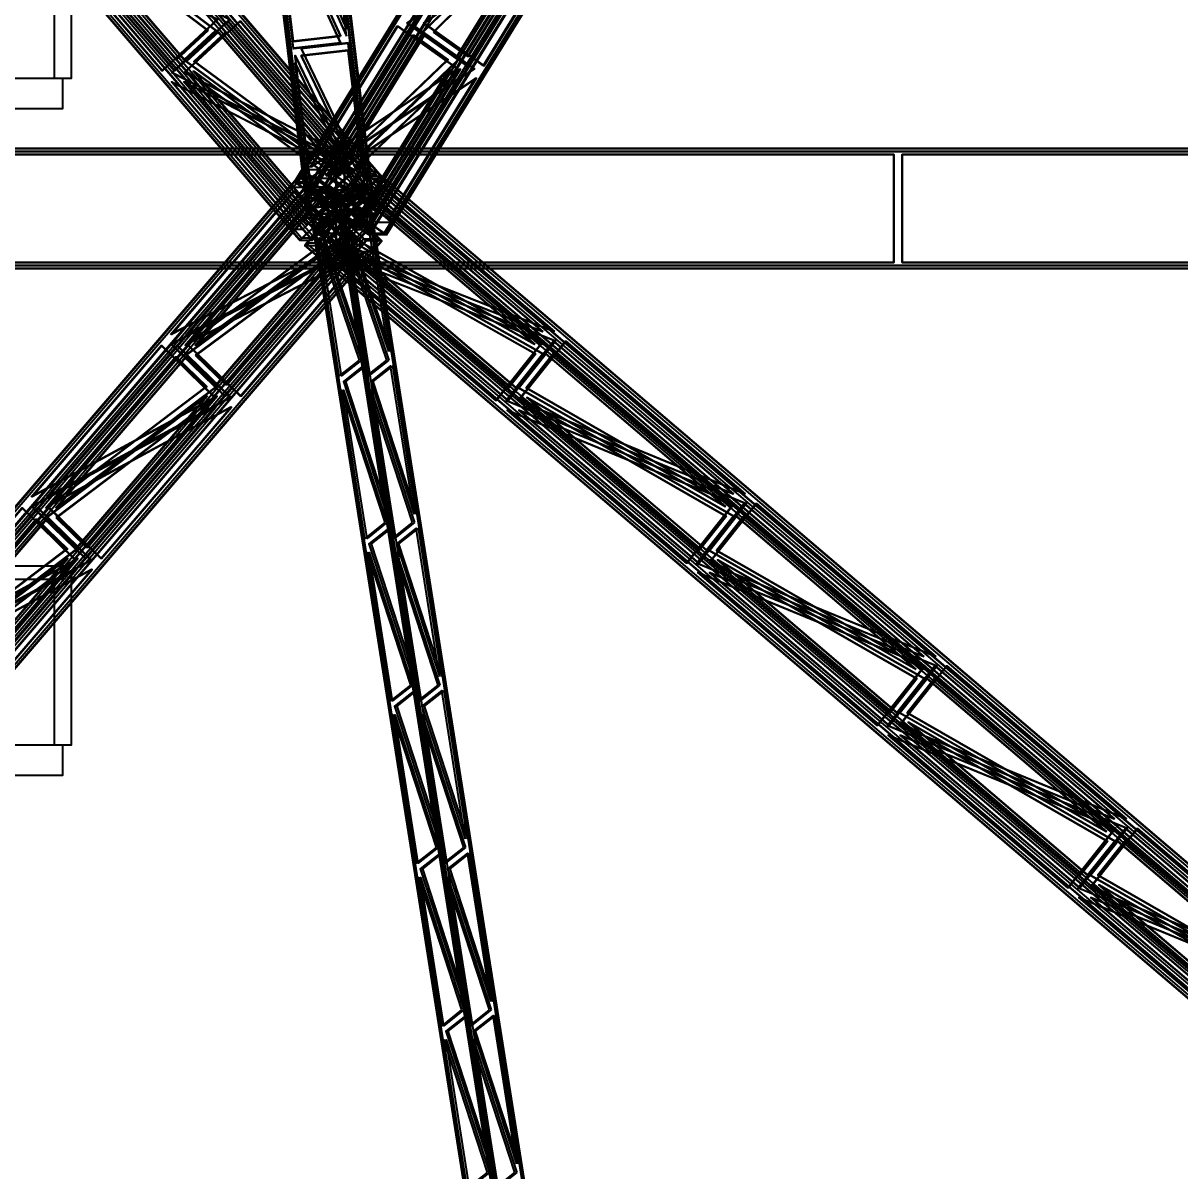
# Model space of a CAD drawing. Header units: millimetres. Extents: x -84906 to 117550, y -3000 to 338000.
# Drawn here: x 9036 to 16748, y 46581 to 54235 of the extents above; entities that cross this region are included whole.
import ezdxf

# ---------------------------------------------------------------- set-up
doc = ezdxf.new("R2010")
doc.units = ezdxf.units.MM
for name, color, linetype, lineweight in [('D-STR-CORE', 7, 'Continuous', 25), ('D-STR-DIM', 7, 'Continuous', 13), ('D-STR-STRC', 7, 'Continuous', 25)]:
    doc.layers.add(name, color=color, linetype=linetype, lineweight=lineweight)
doc.styles.add('OpenSansCondensed-Light', font='OpenSansCondensed-Light.ttf')
doc.styles.add('TOWER_UNICODE', font='Arial Unicode.ttf')
doc.dimstyles.new('EZDXF', dxfattribs={"dimtxt": 0.25, "dimasz": 0.175, "dimexe": 0.375, "dimexo": 0.125, "dimgap": 0.1, "dimtad": 1, "dimlfac": 100, "dimzin": 12, "dimdsep": 46, "dimtxsty": 'OpenSansCondensed-Light', "dimblk": 'ARCHTICK', "dimcen": 2.5, "dimazin": 3, "dimtfac": 0.5, "dimtmove": 2, "dimatfit": 3})

# ---------------------------------------------------------------- blocks, each defined once
blk = doc.blocks.new('_ARCHTICK')
at = {"color": 0, "linetype": 'BYBLOCK', "const_width": 0.15}
blk.add_lwpolyline([(-0.5, -0.5), (0.5, 0.5)], dxfattribs=at)

msp = doc.modelspace()

# ---------------------------------------------------------------- linework, layer by layer
at = {"layer": 'D-STR-CORE'}
for points in [[(9245, 53866.7), (9245, 55016.7), (9355, 55016.7), (9355, 53866.7)], [(4700, 53666.7), (9300, 53666.7), (9300, 53866.7), (4700, 53866.7)], [(4700, 50615.8), (9300, 50615.8), (9300, 50525.8), (4700, 50525.8)], [(9245, 49420.8), (9245, 50570.8), (9355, 50570.8), (9355, 49420.8)], [(4700, 49220.8), (9300, 49220.8), (9300, 49420.8), (4700, 49420.8)]]:
    msp.add_lwpolyline(points, close=True, dxfattribs=at)
at = {"layer": 'D-STR-STRC'}
for points in [[(11337.9, 53212.9), (10878, 52787.1), (-273.3, 65787.1), (186.6, 66212.9)], [(11342.2, 53212.9), (10882.3, 52787.1), (-269, 65787.1), (190.9, 66212.9)], [(11420.3, 53212.9), (10960.3, 52787.1), (-190.9, 65787.1), (269, 66212.9)], [(11424.6, 53212.9), (10964.7, 52787.1), (-186.6, 65787.1), (273.3, 66212.9)], [(10844.5, 53176.6), (11341.4, 52823.4), (19353.2, 65823.4), (18856.3, 66176.6)], [(10850.3, 53176.6), (11347.2, 52823.4), (19359, 65823.4), (18862.1, 66176.6)], [(10955.4, 53176.6), (11452.3, 52823.4), (19464.1, 65823.4), (18967.2, 66176.6)], [(10961.2, 53176.6), (11458.1, 52823.4), (19470, 65823.4), (18973.1, 66176.6)], [(11273.7, 53139.7), (10971.9, 52860.3), (-179.4, 65860.3), (122.5, 66139.7)], [(11278.1, 53139.7), (10976.2, 52860.3), (-175, 65860.3), (126.8, 66139.7)], [(11326.3, 53139.7), (11024.5, 52860.3), (-126.8, 65860.3), (175, 66139.7)], [(11330.6, 53139.7), (11028.8, 52860.3), (-122.5, 65860.3), (179.4, 66139.7)], [(10949.9, 53115.9), (11276, 52884.1), (19287.9, 65884.1), (18961.8, 66115.9)], [(10955.8, 53115.9), (11281.9, 52884.1), (19293.7, 65884.1), (18967.6, 66115.9)], [(11020.7, 53115.9), (11346.8, 52884.1), (19358.6, 65884.1), (19032.6, 66115.9)], [(11026.5, 53115.9), (11352.6, 52884.1), (19364.5, 65884.1), (19038.4, 66115.9)], [(11369.8, 53050.8), (10932.8, 53000.9), (9363.1, 66000.9), (9800.1, 66050.8)], [(11369.8, 53050.8), (10932.8, 53000.9), (9363.1, 66000.9), (9800.1, 66050.8)], [(11369.8, 53047), (10932.8, 52997.1), (9363.1, 65997.1), (9800.1, 66047)], [(11369.8, 53047), (10932.8, 52997.1), (9363.1, 65997.1), (9800.1, 66047)], [(11369.8, 53002.9), (10932.8, 52953), (9363.1, 65953), (9800.1, 66002.9)], [(11369.8, 53002.9), (10932.8, 52953), (9363.1, 65953), (9800.1, 66002.9)], [(11369.8, 52999.1), (10932.8, 52949.2), (9363.1, 65949.2), (9800.1, 65999.1)], [(11369.8, 52999.1), (10932.8, 52949.2), (9363.1, 65949.2), (9800.1, 65999.1)], [(11190.8, 54199.5), (11071.6, 55186.3), (10758.8, 55150.6)], [(11190.8, 54199.5), (11071.6, 55186.3), (10758.8, 55150.6)], [(11190.8, 54195.8), (11071.6, 55182.6), (10758.8, 55146.9)], [(11190.8, 54195.8), (11071.6, 55182.6), (10758.8, 55146.9)], [(11151.3, 54151), (10838.5, 54115.3), (10719.3, 55102.1)], [(11151.3, 54151), (10838.5, 54115.3), (10719.3, 55102.1)], [(11151.3, 54147.2), (10838.5, 54111.6), (10719.3, 55098.3)], [(11151.3, 54147.2), (10838.5, 54111.6), (10719.3, 55098.3)], [(11190.8, 54151.7), (11071.6, 55138.4), (10758.8, 55102.8)], [(11190.8, 54151.7), (11071.6, 55138.4), (10758.8, 55102.8)], [(11190.8, 54147.9), (11071.6, 55134.7), (10758.8, 55099)], [(11190.8, 54147.9), (11071.6, 55134.7), (10758.8, 55099)], [(10265.8, 54187), (10053.8, 53990.8), (9188.5, 54999.4)], [(10270.1, 54187), (10058.1, 53990.8), (9192.9, 54999.4)], [(10318.3, 54187), (10106.3, 53990.8), (9241.1, 54999.4)], [(10322.7, 54187), (10110.7, 53990.8), (9245.4, 54999.4)], [(11151.3, 54103.1), (10838.5, 54067.4), (10719.3, 55054.2)], [(11151.3, 54103.1), (10838.5, 54067.4), (10719.3, 55054.2)], [(11151.3, 54099.4), (10838.5, 54063.7), (10719.3, 55050.5)], [(11151.3, 54099.4), (10838.5, 54063.7), (10719.3, 55050.5)], [(11697.7, 54175.3), (11926.7, 54012.4), (12543, 55012.4)], [(11703.5, 54175.3), (11932.6, 54012.4), (12548.8, 55012.4)], [(11768.5, 54175.3), (11997.5, 54012.4), (12613.8, 55012.4)], [(11774.3, 54175.3), (12003.4, 54012.4), (12619.6, 55012.4)], [(10329.9, 54260.2), (9959.8, 53917.6), (9094.6, 54926.3)], [(10334.3, 54260.2), (9964.2, 53917.6), (9098.9, 54926.3)], [(10412.3, 54260.2), (10042.2, 53917.6), (9177, 54926.3)], [(10416.6, 54260.2), (10046.5, 53917.6), (9181.3, 54926.3)], [(11592.2, 54236), (11992.1, 53951.7), (12608.3, 54951.7)], [(11598.1, 54236), (11997.9, 53951.7), (12614.2, 54951.7)], [(11703.2, 54236), (12103, 53951.7), (12719.3, 54951.7)], [(11709, 54236), (12108.8, 53951.7), (12725.1, 54951.7)], [(11216.3, 53294.5), (10397.5, 54249.1), (10027.4, 53906.5)], [(11220.6, 53294.5), (10401.8, 54249.1), (10031.7, 53906.5)], [(11298.7, 53294.5), (10479.9, 54249.1), (10109.8, 53906.5)], [(11303, 53294.5), (10484.2, 54249.1), (10114.1, 53906.5)], [(11152.1, 53221.4), (10333.3, 54175.9), (10121.3, 53979.6)], [(11156.5, 53221.4), (10337.7, 54175.9), (10125.7, 53979.6)], [(11204.7, 53221.4), (10385.9, 54175.9), (10173.9, 53979.6)], [(11209, 53221.4), (10390.2, 54175.9), (10178.2, 53979.6)], [(10950, 53275.5), (11529, 54215), (11928.9, 53930.7)], [(10955.9, 53275.5), (11534.9, 54215), (11934.7, 53930.7)], [(11055.5, 53214.7), (11634.5, 54154.2), (11863.5, 53991.4)], [(11060.9, 53275.5), (11639.9, 54215), (12039.8, 53930.7)], [(11061.3, 53214.7), (11640.3, 54154.2), (11869.4, 53991.4)], [(11066.8, 53275.5), (11645.8, 54215), (12045.6, 53930.7)], [(11126.3, 53214.7), (11705.3, 54154.2), (11934.3, 53991.4)], [(11132.1, 53214.7), (11711.1, 54154.2), (11940.2, 53991.4)], [(11313.2, 53186.2), (11202.4, 54103), (10889.6, 54067.3)], [(11313.2, 53186.2), (11202.4, 54103), (10889.6, 54067.3)], [(11313.2, 53182.5), (11202.4, 54099.2), (10889.6, 54063.6)], [(11313.2, 53182.5), (11202.4, 54099.2), (10889.6, 54063.6)], [(11273.7, 53137.7), (10960.9, 53102), (10850.1, 54018.8)], [(11273.7, 53137.7), (10960.9, 53102), (10850.1, 54018.8)], [(11273.7, 53133.9), (10960.9, 53098.2), (10850.1, 54015)], [(11273.7, 53133.9), (10960.9, 53098.2), (10850.1, 54015)], [(11313.2, 53138.3), (11202.4, 54055.1), (10889.6, 54019.4)], [(11313.2, 53138.3), (11202.4, 54055.1), (10889.6, 54019.4)], [(11313.2, 53134.6), (11202.4, 54051.4), (10889.6, 54015.7)], [(11313.2, 53134.6), (11202.4, 54051.4), (10889.6, 54015.7)], [(11148.6, 53157.8), (10936.6, 52961.6), (10117.8, 53916.1)], [(11153, 53157.8), (10941, 52961.6), (10122.1, 53916.1)], [(11201.2, 53157.8), (10989.2, 52961.6), (10170.4, 53916.1)], [(11205.5, 53157.8), (10993.5, 52961.6), (10174.7, 53916.1)], [(11273.7, 53089.8), (10960.9, 53054.1), (10850.1, 53970.9)], [(11273.7, 53089.8), (10960.9, 53054.1), (10850.1, 53970.9)], [(11273.7, 53086), (10960.9, 53050.3), (10850.1, 53967.1)], [(11273.7, 53086), (10960.9, 53050.3), (10850.1, 53967.1)], [(11067.3, 53152.4), (11296.4, 52989.6), (11875.4, 53929)], [(11073.2, 53152.4), (11302.2, 52989.6), (11881.2, 53929)], [(11138.1, 53152.4), (11367.1, 52989.6), (11946.1, 53929)], [(11143.9, 53152.4), (11373, 52989.6), (11952, 53929)], [(11212.8, 53231), (10842.7, 52888.4), (10023.9, 53842.9)], [(11217.1, 53231), (10847, 52888.4), (10028.2, 53842.9)], [(11295.1, 53231), (10925, 52888.4), (10106.2, 53842.9)], [(11299.5, 53231), (10929.4, 52888.4), (10110.6, 53842.9)], [(10961.8, 53213.1), (11361.7, 52928.8), (11940.7, 53868.3)], [(10967.7, 53213.1), (11367.5, 52928.8), (11946.5, 53868.3)], [(11072.8, 53213.1), (11472.6, 52928.8), (12051.6, 53868.3)], [(11078.6, 53213.1), (11478.4, 52928.8), (12057.4, 53868.3)], [(-22302.6, 53400), (-22302.6, 52600), (22302.6, 52600), (22302.6, 53400)], [(22302.6, 53400), (22302.6, 52600), (-22302.6, 52600), (-22302.6, 53400)], [(7461.7, 53360), (7461.7, 52640), (11123.8, 52640), (11123.8, 53360)], [(11123.8, 53360), (11123.8, 52640), (7461.7, 52640), (7461.7, 53360)], [(11178.8, 53360), (11178.8, 52640), (14840.9, 52640), (14840.9, 53360)], [(14840.9, 53360), (14840.9, 52640), (11178.8, 52640), (11178.8, 53360)], [(14895.9, 53360), (14895.9, 52640), (18558, 52640), (18558, 53360)], [(18558, 53360), (18558, 52640), (14895.9, 52640), (14895.9, 53360)], [(-276.9, 40215.9), (166.5, 39784.1), (11317.8, 52784.1), (10874.4, 53215.9)], [(-271.4, 40215.9), (172.1, 39784.1), (11323.3, 52784.1), (10879.9, 53215.9)], [(-172.1, 40215.9), (271.4, 39784.1), (11422.7, 52784.1), (10979.2, 53215.9)], [(-166.5, 40215.9), (276.9, 39784.1), (11428.2, 52784.1), (10984.7, 53215.9)], [(11360.6, 53287.6), (11273.8, 53287.6), (10813.9, 52861.8), (10900.6, 52861.8)], [(10874.4, 53215.9), (10984.7, 53215.9), (10998.6, 53202.4), (10888.2, 53202.4)], [(10874.4, 53215.9), (10984.7, 53215.9), (11428.2, 52784.1), (11317.8, 52784.1)], [(10895.9, 53260), (11012.6, 53260), (11509.5, 52906.8), (11392.7, 52906.8)], [(11209.7, 53214.4), (11266.6, 53214.4), (10964.8, 52934.9), (10907.9, 52934.9)], [(26554.9, 40247), (26162.1, 39753), (10913.3, 52753), (11306.2, 53247)], [(11389.2, 53247), (11306.2, 53247), (10913.3, 52753), (10996.4, 52753)], [(26559.1, 40247), (26166.2, 39753), (10917.5, 52753), (11310.3, 53247)], [(26633.8, 40247), (26240.9, 39753), (10992.2, 52753), (11385.1, 53247)], [(26637.9, 40247), (26245.1, 39753), (10996.4, 52753), (11389.2, 53247)], [(11389.2, 53247), (11306.2, 53247), (11293.9, 53231.6), (11377, 53231.6)], [(-181.7, 40141.7), (109.3, 39858.3), (11260.6, 52858.3), (10969.6, 53141.7)], [(-176.2, 40141.7), (114.8, 39858.3), (11266.1, 52858.3), (10975.1, 53141.7)], [(-114.8, 40141.7), (176.2, 39858.3), (11327.5, 52858.3), (11036.5, 53141.7)], [(-109.3, 40141.7), (181.7, 39858.3), (11333, 52858.3), (11042, 53141.7)], [(10811.1, 53142.1), (10921.4, 53142.1), (11364.9, 52710.3), (11254.5, 52710.3)], [(10844.5, 53176.6), (10961.2, 53176.6), (10976.7, 53165.6), (10860, 53165.6)], [(10844.5, 53176.6), (10961.2, 53176.6), (11458.1, 52823.4), (11341.4, 52823.4)], [(11424.6, 53212.9), (11337.9, 53212.9), (10878, 52787.1), (10964.7, 52787.1)], [(11358.1, 53147.3), (11358.1, 53095.7), (10921.1, 53045.8), (10921.1, 53097.4)], [(11358.1, 53095.7), (11358.1, 53147.3), (10921.1, 53097.4), (10921.1, 53045.8)], [(11042, 53141.7), (10969.6, 53141.7), (10983.4, 53128.2), (11055.8, 53128.2)], [(11042, 53141.7), (10969.6, 53141.7), (11260.6, 52858.3), (11333, 52858.3)], [(11273.7, 53139.7), (11330.6, 53139.7), (11028.8, 52860.3), (10971.9, 52860.3)], [(11463.8, 53183.5), (11380.7, 53183.5), (10987.9, 52689.4), (11070.9, 52689.4)], [(26501.7, 40162.1), (26243.8, 39837.9), (10995.1, 52837.9), (11252.9, 53162.1)], [(11252.9, 53162.1), (11307.4, 53162.1), (11049.6, 52837.9), (10995.1, 52837.9)], [(26505.8, 40162.1), (26248, 39837.9), (10999.3, 52837.9), (11257.1, 53162.1)], [(11077.9, 53199.3), (11001.3, 53199.3), (11327.4, 52967.5), (11404, 52967.5)], [(12498.3, 52178.9), (11356.2, 53152.6), (11040.1, 52755)], [(12502.5, 52178.9), (11360.3, 53152.6), (11044.2, 52755)], [(26552, 40162.1), (26294.2, 39837.9), (11045.5, 52837.9), (11303.3, 53162.1)], [(26556.2, 40162.1), (26298.3, 39837.9), (11049.6, 52837.9), (11307.4, 53162.1)], [(12577.2, 52178.9), (11435.1, 53152.6), (11119, 52755)], [(12581.3, 52178.9), (11439.2, 53152.6), (11123.1, 52755)], [(11252.9, 53162.1), (11307.4, 53162.1), (11295.2, 53146.7), (11240.7, 53146.7)], [(11273.7, 53139.7), (11330.6, 53139.7), (11316.3, 53126.4), (11259.4, 53126.4)], [(11424.6, 53212.9), (11337.9, 53212.9), (11323.5, 53199.6), (11410.2, 53199.6)], [(10018.7, 52159.1), (10838.8, 53115.1), (11195.6, 52767.7)], [(10024.2, 52159.1), (10844.3, 53115.1), (11201.1, 52767.7)], [(10123.6, 52159.1), (10943.6, 53115.1), (11300.5, 52767.7)], [(10129.1, 52159.1), (10949.1, 53115.1), (11306, 52767.7)], [(10978.7, 53067.8), (10906.2, 53067.8), (11197.3, 52784.5), (11269.7, 52784.5)], [(11026.5, 53115.9), (10949.9, 53115.9), (10965.5, 53104.9), (11042.1, 53104.9)], [(11026.5, 53115.9), (10949.9, 53115.9), (11276, 52884.1), (11352.6, 52884.1)], [(13194.4, 40073.1), (13008.8, 39926.9), (10960.1, 52926.9), (11145.7, 53073.1)], [(11145.7, 53073.1), (11342.5, 53073.1), (11156.9, 52926.9), (10960.1, 52926.9)], [(13194.4, 40073.1), (13008.8, 39926.9), (10960.1, 52926.9), (11145.7, 53073.1)], [(11342.5, 53073.1), (11145.7, 53073.1), (10960.1, 52926.9), (11156.9, 52926.9)], [(13208.7, 40073.1), (13023.1, 39926.9), (10974.4, 52926.9), (11160, 53073.1)], [(13208.7, 40073.1), (13023.1, 39926.9), (10974.4, 52926.9), (11160, 53073.1)], [(11327.5, 53098.6), (11382, 53098.6), (11124.2, 52774.3), (11069.7, 52774.3)], [(12445.1, 52094), (11302.9, 53067.7), (11121.9, 52839.9)], [(12449.2, 52094), (11307.1, 53067.7), (11126, 52839.9)], [(11145.7, 53073.1), (11342.5, 53073.1), (11334, 53066.5), (11137.3, 53066.5)], [(11342.5, 53073.1), (11145.7, 53073.1), (11137.3, 53066.5), (11334, 53066.5)], [(13376.9, 40073.1), (13191.3, 39926.9), (11142.6, 52926.9), (11328.2, 53073.1)], [(13376.9, 40073.1), (13191.3, 39926.9), (11142.6, 52926.9), (11328.2, 53073.1)], [(13391.2, 40073.1), (13205.6, 39926.9), (11156.9, 52926.9), (11342.5, 53073.1)], [(13391.2, 40073.1), (13205.6, 39926.9), (11156.9, 52926.9), (11342.5, 53073.1)], [(12495.4, 52094), (11353.3, 53067.7), (11172.2, 52839.9)], [(12499.6, 52094), (11357.4, 53067.7), (11176.4, 52839.9)], [(10113.9, 52084.9), (10934, 53040.9), (11138.4, 52841.9)], [(10119.4, 52084.9), (10939.5, 53040.9), (11143.9, 52841.9)], [(10180.8, 52084.9), (11000.9, 53040.9), (11205.3, 52841.9)], [(10186.3, 52084.9), (11006.4, 53040.9), (11210.8, 52841.9)], [(11369.8, 53050.8), (11369.8, 52999.1), (10932.8, 52949.2), (10932.8, 53000.9)], [(11369.8, 52999.1), (11369.8, 53050.8), (10932.8, 53000.9), (10932.8, 52949.2)], [(10952.6, 53003.2), (10952.6, 52951.5), (10932.8, 52949.2), (10932.8, 53000.9)], [(10952.6, 52951.5), (10952.6, 53003.2), (10932.8, 53000.9), (10932.8, 52949.2)], [(11369.8, 53050.8), (11369.8, 52999.1), (11349.9, 52996.8), (11349.9, 53048.5)], [(11369.8, 52999.1), (11369.8, 53050.8), (11349.9, 53048.5), (11349.9, 52996.8)], [(10968.5, 52933.5), (11165.3, 52933.5), (11156.9, 52926.9), (10960.1, 52926.9)], [(11165.3, 52933.5), (10968.5, 52933.5), (10960.1, 52926.9), (11156.9, 52926.9)], [(11160.6, 52978.8), (11357.3, 52978.8), (11171.7, 52832.6), (10975, 52832.6)], [(11357.3, 52978.8), (11160.6, 52978.8), (10975, 52832.6), (11171.7, 52832.6)], [(11288.8, 52044.9), (11143.7, 52965.5), (11010.8, 52860.8)], [(11288.8, 52044.9), (11143.7, 52965.5), (11010.8, 52860.8)], [(11303.1, 52044.9), (11158, 52965.5), (11025.1, 52860.8)], [(11303.1, 52044.9), (11158, 52965.5), (11025.1, 52860.8)], [(11471.2, 52044.9), (11326.1, 52965.5), (11193.3, 52860.8)], [(11471.2, 52044.9), (11326.1, 52965.5), (11193.3, 52860.8)], [(11485.5, 52044.9), (11340.5, 52965.5), (11207.6, 52860.8)], [(11485.5, 52044.9), (11340.5, 52965.5), (11207.6, 52860.8)], [(10986.3, 52873.6), (11043.2, 52873.6), (11028.8, 52860.3), (10971.9, 52860.3)], [(11007.4, 52853.3), (11061.9, 52853.3), (11049.6, 52837.9), (10995.1, 52837.9)], [(11319.1, 52871.8), (11246.7, 52871.8), (11260.6, 52858.3), (11333, 52858.3)], [(11337.1, 52895.1), (11260.5, 52895.1), (11276, 52884.1), (11352.6, 52884.1)], [(11325.8, 52834.4), (11442.6, 52834.4), (11458.1, 52823.4), (11341.4, 52823.4)], [(10116.6, 52021.3), (10321, 51822.3), (11141, 52778.3)], [(10122.1, 52021.3), (10326.5, 51822.3), (11146.6, 52778.3)], [(10183.5, 52021.3), (10387.9, 51822.3), (11208, 52778.3)], [(10189, 52021.3), (10393.4, 51822.3), (11213.5, 52778.3)], [(10979, 52800.4), (10892.3, 52800.4), (10878, 52787.1), (10964.7, 52787.1)], [(11008.6, 52768.4), (10925.6, 52768.4), (10913.3, 52753), (10996.4, 52753)], [(11276.5, 51987.5), (11143.6, 51882.8), (10998.5, 52803.4)], [(11276.5, 51987.5), (11143.6, 51882.8), (10998.5, 52803.4)], [(11290.8, 51987.5), (11157.9, 51882.8), (11012.8, 52803.4)], [(11290.8, 51987.5), (11157.9, 51882.8), (11012.8, 52803.4)], [(12451, 52030.6), (12269.9, 51802.9), (11127.8, 52776.6)], [(12455.1, 52030.6), (12274.1, 51802.9), (11131.9, 52776.6)], [(12501.3, 52030.6), (12320.2, 51802.9), (11178.1, 52776.6)], [(11458.9, 51987.5), (11326.1, 51882.8), (11181, 52803.4)], [(11458.9, 51987.5), (11326.1, 51882.8), (11181, 52803.4)], [(12505.5, 52030.6), (12324.4, 51802.9), (11182.3, 52776.6)], [(11473.2, 51987.5), (11340.4, 51882.8), (11195.3, 52803.4)], [(11473.2, 51987.5), (11340.4, 51882.8), (11195.3, 52803.4)], [(11304, 52797.6), (11414.3, 52797.6), (11428.2, 52784.1), (11317.8, 52784.1)], [(10021.4, 52095.5), (10378.2, 51748.1), (11198.3, 52704.1)], [(10026.9, 52095.5), (10383.8, 51748.1), (11203.8, 52704.1)], [(10126.3, 52095.5), (10483.1, 51748.1), (11303.1, 52704.1)], [(10131.8, 52095.5), (10488.6, 51748.1), (11308.7, 52704.1)], [(12504.2, 52115.6), (12188.1, 51718), (11046, 52691.7)], [(12508.4, 52115.6), (12192.3, 51718), (11050.1, 52691.7)], [(12583.1, 52115.6), (12267, 51718), (11124.9, 52691.7)], [(12587.3, 52115.6), (12271.1, 51718), (11129, 52691.7)], [(9089.4, 51075.7), (9955.4, 52085.3), (10312.2, 51737.8)], [(9095, 51075.7), (9960.9, 52085.3), (10317.8, 51737.8)], [(9194.3, 51075.7), (10060.2, 52085.3), (10417.1, 51737.8)], [(9199.8, 51075.7), (10065.8, 52085.3), (10422.6, 51737.8)], [(13769, 51095.6), (12572.9, 52115.3), (12256.7, 51717.8)], [(13773.2, 51095.6), (12577, 52115.3), (12260.9, 51717.8)], [(13847.9, 51095.6), (12651.8, 52115.3), (12335.6, 51717.8)], [(13852.1, 51095.6), (12655.9, 52115.3), (12339.8, 51717.8)], [(9184.6, 51001.5), (10050.6, 52011), (10255, 51812)], [(9190.2, 51001.5), (10056.1, 52011), (10260.5, 51812)], [(9251.5, 51001.5), (10117.5, 52011), (10321.9, 51812)], [(9257.1, 51001.5), (10123, 52011), (10327.4, 51812)], [(13715.8, 51010.7), (12519.6, 52030.4), (12338.5, 51802.7)], [(13719.9, 51010.7), (12523.8, 52030.4), (12342.7, 51802.7)], [(13766.1, 51010.7), (12570, 52030.4), (12388.9, 51802.7)], [(13770.3, 51010.7), (12574.1, 52030.4), (12393, 51802.7)], [(11459.5, 50961.5), (11303.6, 51950.6), (11170.8, 51845.9)], [(11459.5, 50961.5), (11303.6, 51950.6), (11170.8, 51845.9)], [(11473.8, 50961.5), (11317.9, 51950.6), (11185.1, 51845.9)], [(11473.8, 50961.5), (11317.9, 51950.6), (11185.1, 51845.9)], [(11642, 50961.5), (11486.1, 51950.6), (11353.2, 51845.9)], [(11642, 50961.5), (11486.1, 51950.6), (11353.2, 51845.9)], [(11656.3, 50961.5), (11500.4, 51950.6), (11367.5, 51845.9)], [(11656.3, 50961.5), (11500.4, 51950.6), (11367.5, 51845.9)], [(11447.2, 50904.1), (11314.3, 50799.4), (11158.5, 51788.5)], [(11447.2, 50904.1), (11314.3, 50799.4), (11158.5, 51788.5)], [(11461.5, 50904.1), (11328.6, 50799.4), (11172.8, 51788.5)], [(11461.5, 50904.1), (11328.6, 50799.4), (11172.8, 51788.5)], [(11629.7, 50904.1), (11496.8, 50799.4), (11340.9, 51788.5)], [(11629.7, 50904.1), (11496.8, 50799.4), (11340.9, 51788.5)], [(11644, 50904.1), (11511.1, 50799.4), (11355.2, 51788.5)], [(11644, 50904.1), (11511.1, 50799.4), (11355.2, 51788.5)], [(9092.1, 51012.2), (9449, 50664.7), (10314.9, 51674.3)], [(9097.7, 51012.2), (9454.5, 50664.7), (10320.4, 51674.3)], [(9187.3, 50938), (9391.7, 50739), (10257.7, 51748.5)], [(9192.8, 50938), (9397.2, 50739), (10263.2, 51748.5)], [(9197, 51012.2), (9553.8, 50664.7), (10419.8, 51674.3)], [(9202.5, 51012.2), (9559.3, 50664.7), (10425.3, 51674.3)], [(9254.2, 50938), (9458.6, 50739), (10324.6, 51748.5)], [(9259.7, 50938), (9464.2, 50739), (10330.1, 51748.5)], [(13721.7, 50947.3), (13540.6, 50719.6), (12344.5, 51739.3)], [(13725.9, 50947.3), (13544.8, 50719.6), (12348.6, 51739.3)], [(13772.1, 50947.3), (13591, 50719.6), (12394.8, 51739.3)], [(13776.2, 50947.3), (13595.1, 50719.6), (12399, 51739.3)], [(13775, 51032.2), (13458.8, 50634.7), (12262.7, 51654.4)], [(13779.1, 51032.2), (13463, 50634.7), (12266.8, 51654.4)], [(13853.9, 51032.2), (13537.7, 50634.7), (12341.6, 51654.4)], [(13858, 51032.2), (13541.9, 50634.7), (12345.7, 51654.4)], [(8160.2, 49992.4), (9026.1, 51001.9), (9383, 50654.5)], [(8165.7, 49992.4), (9031.6, 51001.9), (9388.5, 50654.5)], [(8265, 49992.4), (9131, 51001.9), (9487.8, 50654.5)], [(8270.5, 49992.4), (9136.5, 51001.9), (9493.3, 50654.5)], [(15039.8, 50012.2), (13843.6, 51032), (13527.5, 50634.4)], [(15043.9, 50012.2), (13847.7, 51032), (13531.6, 50634.4)], [(15118.7, 50012.2), (13922.5, 51032), (13606.4, 50634.4)], [(15122.8, 50012.2), (13926.6, 51032), (13610.5, 50634.4)], [(8255.4, 49918.2), (9121.3, 50927.7), (9325.7, 50728.7)], [(8260.9, 49918.2), (9126.8, 50927.7), (9331.2, 50728.7)], [(8322.3, 49918.2), (9188.2, 50927.7), (9392.6, 50728.7)], [(8327.8, 49918.2), (9193.7, 50927.7), (9398.1, 50728.7)], [(14986.5, 49927.3), (13790.3, 50947.1), (13609.3, 50719.4)], [(14990.7, 49927.3), (13794.5, 50947.1), (13613.4, 50719.4)], [(15036.9, 49927.3), (13840.7, 50947.1), (13659.6, 50719.4)], [(15041, 49927.3), (13844.8, 50947.1), (13663.8, 50719.4)], [(11630.2, 49878.2), (11474.4, 50867.2), (11341.5, 50762.5)], [(11630.2, 49878.2), (11474.4, 50867.2), (11341.5, 50762.5)], [(11644.5, 49878.2), (11488.7, 50867.2), (11355.8, 50762.5)], [(11644.5, 49878.2), (11488.7, 50867.2), (11355.8, 50762.5)], [(11812.7, 49878.2), (11656.8, 50867.2), (11524, 50762.5)], [(11812.7, 49878.2), (11656.8, 50867.2), (11524, 50762.5)], [(11827, 49878.2), (11671.1, 50867.2), (11538.3, 50762.5)], [(11827, 49878.2), (11671.1, 50867.2), (11538.3, 50762.5)], [(11617.9, 49820.8), (11485.1, 49716.1), (11329.2, 50705.1)], [(11617.9, 49820.8), (11485.1, 49716.1), (11329.2, 50705.1)], [(11632.2, 49820.8), (11499.4, 49716.1), (11343.5, 50705.1)], [(11632.2, 49820.8), (11499.4, 49716.1), (11343.5, 50705.1)], [(11800.4, 49820.8), (11667.5, 49716.1), (11511.7, 50705.1)], [(11800.4, 49820.8), (11667.5, 49716.1), (11511.7, 50705.1)], [(11814.7, 49820.8), (11681.8, 49716.1), (11526, 50705.1)], [(11814.7, 49820.8), (11681.8, 49716.1), (11526, 50705.1)], [(8258, 49854.6), (8462.5, 49655.6), (9328.4, 50665.1)], [(8263.6, 49854.6), (8468, 49655.6), (9333.9, 50665.1)], [(8325, 49854.6), (8529.4, 49655.6), (9395.3, 50665.1)], [(8330.5, 49854.6), (8534.9, 49655.6), (9400.8, 50665.1)], [(14992.4, 49864), (14811.4, 49636.2), (13615.2, 50656)], [(14996.6, 49864), (14815.5, 49636.2), (13619.3, 50656)], [(15042.8, 49864), (14861.7, 49636.2), (13665.5, 50656)], [(15046.9, 49864), (14865.9, 49636.2), (13669.7, 50656)], [(8162.9, 49928.8), (8519.7, 49581.4), (9385.7, 50590.9)], [(8168.4, 49928.8), (8525.2, 49581.4), (9391.2, 50590.9)], [(8267.7, 49928.8), (8624.5, 49581.4), (9490.5, 50590.9)], [(8273.2, 49928.8), (8630.1, 49581.4), (9496, 50590.9)], [(15045.7, 49948.9), (14729.6, 49551.3), (13533.4, 50571.1)], [(15049.8, 49948.9), (14733.7, 49551.3), (13537.5, 50571.1)], [(15124.6, 49948.9), (14808.5, 49551.3), (13612.3, 50571.1)], [(15128.7, 49948.9), (14812.6, 49551.3), (13616.4, 50571.1)], [(16310.5, 48928.9), (15114.3, 49948.7), (14798.2, 49551.1)], [(16314.6, 48928.9), (15118.5, 49948.7), (14802.3, 49551.1)], [(16389.4, 48928.9), (15193.2, 49948.7), (14877.1, 49551.1)], [(16393.5, 48928.9), (15197.4, 49948.7), (14881.2, 49551.1)], [(16257.2, 48844), (15061.1, 49863.8), (14880, 49636)], [(16261.4, 48844), (15065.2, 49863.8), (14884.1, 49636)], [(16307.6, 48844), (15111.4, 49863.8), (14930.3, 49636)], [(16311.7, 48844), (15115.6, 49863.8), (14934.5, 49636)], [(11800.9, 48794.9), (11645.1, 49783.9), (11512.2, 49679.2)], [(11800.9, 48794.9), (11645.1, 49783.9), (11512.2, 49679.2)], [(11815.3, 48794.9), (11659.4, 49783.9), (11526.5, 49679.2)], [(11815.3, 48794.9), (11659.4, 49783.9), (11526.5, 49679.2)], [(11983.4, 48794.9), (11827.5, 49783.9), (11694.7, 49679.2)], [(11983.4, 48794.9), (11827.5, 49783.9), (11694.7, 49679.2)], [(11997.7, 48794.9), (11841.9, 49783.9), (11709, 49679.2)], [(11997.7, 48794.9), (11841.9, 49783.9), (11709, 49679.2)], [(11788.7, 48737.5), (11655.8, 48632.8), (11499.9, 49621.8)], [(11788.7, 48737.5), (11655.8, 48632.8), (11499.9, 49621.8)], [(11803, 48737.5), (11670.1, 48632.8), (11514.2, 49621.8)], [(11803, 48737.5), (11670.1, 48632.8), (11514.2, 49621.8)], [(11971.1, 48737.5), (11838.3, 48632.8), (11682.4, 49621.8)], [(11971.1, 48737.5), (11838.3, 48632.8), (11682.4, 49621.8)], [(11985.4, 48737.5), (11852.6, 48632.8), (11696.7, 49621.8)], [(11985.4, 48737.5), (11852.6, 48632.8), (11696.7, 49621.8)], [(16263.2, 48780.6), (16082.1, 48552.9), (14885.9, 49572.7)], [(16267.3, 48780.6), (16086.2, 48552.9), (14890.1, 49572.7)], [(16313.5, 48780.6), (16132.4, 48552.9), (14936.3, 49572.7)], [(16317.7, 48780.6), (16136.6, 48552.9), (14940.4, 49572.7)], [(16316.4, 48865.6), (16000.3, 48468), (14804.1, 49487.8)], [(16320.6, 48865.6), (16004.4, 48468), (14808.3, 49487.8)], [(16395.3, 48865.6), (16079.2, 48468), (14883, 49487.8)], [(16399.5, 48865.6), (16083.3, 48468), (14887.2, 49487.8)], [(17581.2, 47845.6), (16385, 48865.3), (16068.9, 48467.8)], [(17585.4, 47845.6), (16389.2, 48865.3), (16073.1, 48467.8)], [(17660.1, 47845.6), (16463.9, 48865.3), (16147.8, 48467.8)], [(17664.3, 47845.6), (16468.1, 48865.3), (16152, 48467.8)], [(17528, 47760.7), (16331.8, 48780.4), (16150.7, 48552.7)], [(17532.1, 47760.7), (16335.9, 48780.4), (16154.9, 48552.7)], [(17578.3, 47760.7), (16382.1, 48780.4), (16201.1, 48552.7)], [(17582.5, 47760.7), (16386.3, 48780.4), (16205.2, 48552.7)], [(11971.7, 47711.5), (11815.8, 48700.6), (11682.9, 48595.9)], [(11971.7, 47711.5), (11815.8, 48700.6), (11682.9, 48595.9)], [(11986, 47711.5), (11830.1, 48700.6), (11697.3, 48595.9)], [(11986, 47711.5), (11830.1, 48700.6), (11697.3, 48595.9)], [(12154.1, 47711.5), (11998.3, 48700.6), (11865.4, 48595.9)], [(12154.1, 47711.5), (11998.3, 48700.6), (11865.4, 48595.9)], [(12168.4, 47711.5), (12012.6, 48700.6), (11879.7, 48595.9)], [(12168.4, 47711.5), (12012.6, 48700.6), (11879.7, 48595.9)], [(11959.4, 47654.1), (11826.5, 47549.4), (11670.7, 48538.5)], [(11959.4, 47654.1), (11826.5, 47549.4), (11670.7, 48538.5)], [(11973.7, 47654.1), (11840.8, 47549.4), (11685, 48538.5)], [(11973.7, 47654.1), (11840.8, 47549.4), (11685, 48538.5)], [(12141.8, 47654.1), (12009, 47549.4), (11853.1, 48538.5)], [(12141.8, 47654.1), (12009, 47549.4), (11853.1, 48538.5)], [(12156.2, 47654.1), (12023.3, 47549.4), (11867.4, 48538.5)], [(12156.2, 47654.1), (12023.3, 47549.4), (11867.4, 48538.5)], [(17533.9, 47697.3), (17352.8, 47469.6), (16156.6, 48489.3)], [(17538, 47697.3), (17357, 47469.6), (16160.8, 48489.3)], [(17584.2, 47697.3), (17403.2, 47469.6), (16207, 48489.3)], [(17588.4, 47697.3), (17407.3, 47469.6), (16211.1, 48489.3)], [(17587.1, 47782.2), (17271, 47384.7), (16074.8, 48404.4)], [(17591.3, 47782.2), (17275.2, 47384.7), (16079, 48404.4)], [(17666, 47782.2), (17349.9, 47384.7), (16153.7, 48404.4)], [(17670.2, 47782.2), (17354.1, 47384.7), (16157.9, 48404.4)], [(12142.4, 46628.2), (11986.5, 47617.2), (11853.7, 47512.5)], [(12142.4, 46628.2), (11986.5, 47617.2), (11853.7, 47512.5)], [(12156.7, 46628.2), (12000.8, 47617.2), (11868, 47512.5)], [(12156.7, 46628.2), (12000.8, 47617.2), (11868, 47512.5)], [(12324.9, 46628.2), (12169, 47617.2), (12036.1, 47512.5)], [(12324.9, 46628.2), (12169, 47617.2), (12036.1, 47512.5)], [(12339.2, 46628.2), (12183.3, 47617.2), (12050.4, 47512.5)], [(12339.2, 46628.2), (12183.3, 47617.2), (12050.4, 47512.5)], [(12130.1, 46570.8), (11997.2, 46466.1), (11841.4, 47455.1)], [(12130.1, 46570.8), (11997.2, 46466.1), (11841.4, 47455.1)], [(12144.4, 46570.8), (12011.6, 46466.1), (11855.7, 47455.1)], [(12144.4, 46570.8), (12011.6, 46466.1), (11855.7, 47455.1)], [(12312.6, 46570.8), (12179.7, 46466.1), (12023.8, 47455.1)], [(12312.6, 46570.8), (12179.7, 46466.1), (12023.8, 47455.1)], [(12326.9, 46570.8), (12194, 46466.1), (12038.2, 47455.1)], [(12326.9, 46570.8), (12194, 46466.1), (12038.2, 47455.1)]]:
    msp.add_lwpolyline(points, close=True, dxfattribs=at)
for points in [[(11323.5, 53199.6), (172.2, 66199.6)], [(11337.9, 53212.9), (186.6, 66212.9)], [(11410.2, 53199.6), (259, 66199.6)], [(11424.6, 53212.9), (273.3, 66212.9)], [(10844.5, 53176.6), (18856.3, 66176.6)], [(10961.2, 53176.6), (18973.1, 66176.6)], [(11259.4, 53126.4), (108.1, 66126.4)], [(11273.7, 53139.7), (122.5, 66139.7)], [(11316.3, 53126.4), (165, 66126.4)], [(11330.6, 53139.7), (179.4, 66139.7)], [(10860, 53165.6), (18871.8, 66165.6)], [(10949.9, 53115.9), (18961.8, 66115.9)], [(10965.5, 53104.9), (18977.3, 66104.9)], [(10976.7, 53165.6), (18988.6, 66165.6)], [(11026.5, 53115.9), (19038.4, 66115.9)], [(11042.1, 53104.9), (19053.9, 66104.9)], [(11349.9, 53048.5), (9780.2, 66048.5)], [(11349.9, 53048.5), (9780.2, 66048.5)], [(11369.8, 53050.8), (9800.1, 66050.8)], [(11369.8, 53050.8), (9800.1, 66050.8)], [(10932.8, 53000.9), (9363.1, 66000.9)], [(10932.8, 53000.9), (9363.1, 66000.9)], [(10932.8, 52949.2), (9363.1, 65949.2)], [(10932.8, 52949.2), (9363.1, 65949.2)], [(10952.6, 53003.2), (9382.9, 66003.2)], [(10952.6, 53003.2), (9382.9, 66003.2)], [(10952.6, 52951.5), (9382.9, 65951.5)], [(10952.6, 52951.5), (9382.9, 65951.5)], [(11349.9, 52996.8), (9780.2, 65996.8)], [(11349.9, 52996.8), (9780.2, 65996.8)], [(11369.8, 52999.1), (9800.1, 65999.1)], [(11369.8, 52999.1), (9800.1, 65999.1)], [(10986.3, 52873.6), (-165, 65873.6)], [(11043.2, 52873.6), (-108.1, 65873.6)], [(11260.5, 52895.1), (19272.3, 65895.1)], [(11276, 52884.1), (19287.9, 65884.1)], [(11337.1, 52895.1), (19349, 65895.1)], [(11352.6, 52884.1), (19364.5, 65884.1)], [(10878, 52787.1), (-273.3, 65787.1)], [(10892.3, 52800.4), (-259, 65800.4)], [(10964.7, 52787.1), (-186.6, 65787.1)], [(10971.9, 52860.3), (-179.4, 65860.3)], [(10979, 52800.4), (-172.2, 65800.4)], [(11028.8, 52860.3), (-122.5, 65860.3)], [(11325.8, 52834.4), (19337.7, 65834.4)], [(11341.4, 52823.4), (19353.2, 65823.4)], [(11442.6, 52834.4), (19454.4, 65834.4)], [(11458.1, 52823.4), (19470, 65823.4)], [(-22302.6, 53400), (22302.6, 53400)], [(22302.6, 53400), (-22302.6, 53400)], [(-22302.6, 53380), (22302.6, 53380)], [(22302.6, 53380), (-22302.6, 53380)], [(-276.9, 40215.9), (10874.4, 53215.9)], [(-166.5, 40215.9), (10984.7, 53215.9)], [(10811.1, 53142.1), (10874.4, 53215.9)], [(10844.5, 53176.6), (10895.9, 53260)], [(10921.4, 53142.1), (10984.7, 53215.9)], [(10961.2, 53176.6), (11012.6, 53260)], [(11273.7, 53139.7), (11209.7, 53214.4)], [(11330.6, 53139.7), (11266.6, 53214.4)], [(11337.9, 53212.9), (11273.8, 53287.6)], [(26542.6, 40231.6), (11293.9, 53231.6)], [(26554.9, 40247), (11306.2, 53247)], [(11380.7, 53183.5), (11306.2, 53247)], [(11424.6, 53212.9), (11360.6, 53287.6)], [(26625.7, 40231.6), (11377, 53231.6)], [(26637.9, 40247), (11389.2, 53247)], [(11463.8, 53183.5), (11389.2, 53247)], [(-263.1, 40202.4), (10888.2, 53202.4)], [(-181.7, 40141.7), (10969.6, 53141.7)], [(-152.7, 40202.4), (10998.6, 53202.4)], [(-109.3, 40141.7), (11042, 53141.7)], [(10906.2, 53067.8), (10969.6, 53141.7)], [(10949.9, 53115.9), (11001.3, 53199.3)], [(10978.7, 53067.8), (11042, 53141.7)], [(11026.5, 53115.9), (11077.9, 53199.3)], [(26489.4, 40146.7), (11240.7, 53146.7)], [(26501.7, 40162.1), (11252.9, 53162.1)], [(11327.5, 53098.6), (11252.9, 53162.1)], [(26543.9, 40146.7), (11295.2, 53146.7)], [(26556.2, 40162.1), (11307.4, 53162.1)], [(11382, 53098.6), (11307.4, 53162.1)], [(11369.8, 53050.8), (11358.1, 53147.3)], [(11369.8, 53050.8), (11358.1, 53147.3)], [(-167.9, 40128.2), (10983.4, 53128.2)], [(-95.4, 40128.2), (11055.8, 53128.2)], [(10932.8, 53000.9), (10921.1, 53097.4)], [(10932.8, 53000.9), (10921.1, 53097.4)], [(13186, 40066.5), (11137.3, 53066.5)], [(13186, 40066.5), (11137.3, 53066.5)], [(13194.4, 40073.1), (11145.7, 53073.1)], [(11160.6, 52978.8), (11145.7, 53073.1)], [(13194.4, 40073.1), (11145.7, 53073.1)], [(11160.6, 52978.8), (11145.7, 53073.1)], [(13382.7, 40066.5), (11334, 53066.5)], [(13382.7, 40066.5), (11334, 53066.5)], [(13391.2, 40073.1), (11342.5, 53073.1)], [(11357.3, 52978.8), (11342.5, 53073.1)], [(13391.2, 40073.1), (11342.5, 53073.1)], [(11357.3, 52978.8), (11342.5, 53073.1)], [(11369.8, 52999.1), (11358.1, 53095.7)], [(11369.8, 52999.1), (11358.1, 53095.7)], [(10932.8, 52949.2), (10921.1, 53045.8)], [(10932.8, 52949.2), (10921.1, 53045.8)], [(10971.9, 52860.3), (10907.9, 52934.9)], [(13008.8, 39926.9), (10960.1, 52926.9)], [(10975, 52832.6), (10960.1, 52926.9)], [(13008.8, 39926.9), (10960.1, 52926.9)], [(10975, 52832.6), (10960.1, 52926.9)], [(11028.8, 52860.3), (10964.8, 52934.9)], [(13017.3, 39933.5), (10968.5, 52933.5)], [(13017.3, 39933.5), (10968.5, 52933.5)], [(13205.6, 39926.9), (11156.9, 52926.9)], [(11171.7, 52832.6), (11156.9, 52926.9)], [(13205.6, 39926.9), (11156.9, 52926.9)], [(11171.7, 52832.6), (11156.9, 52926.9)], [(13214, 39933.5), (11165.3, 52933.5)], [(13214, 39933.5), (11165.3, 52933.5)], [(11276, 52884.1), (11327.4, 52967.5)], [(11341.4, 52823.4), (11392.7, 52906.8)], [(11352.6, 52884.1), (11404, 52967.5)], [(11458.1, 52823.4), (11509.5, 52906.8)], [(95.4, 39871.8), (11246.7, 52871.8)], [(109.3, 39858.3), (11260.6, 52858.3)], [(167.9, 39871.8), (11319.1, 52871.8)], [(181.7, 39858.3), (11333, 52858.3)], [(10878, 52787.1), (10813.9, 52861.8)], [(10964.7, 52787.1), (10900.6, 52861.8)], [(26243.8, 39837.9), (10995.1, 52837.9)], [(11069.7, 52774.3), (10995.1, 52837.9)], [(26256.1, 39853.3), (11007.4, 52853.3)], [(26298.3, 39837.9), (11049.6, 52837.9)], [(11124.2, 52774.3), (11049.6, 52837.9)], [(26310.6, 39853.3), (11061.9, 52853.3)], [(11197.3, 52784.5), (11260.6, 52858.3)], [(11269.7, 52784.5), (11333, 52858.3)], [(152.7, 39797.6), (11304, 52797.6)], [(166.5, 39784.1), (11317.8, 52784.1)], [(263.1, 39797.6), (11414.3, 52797.6)], [(276.9, 39784.1), (11428.2, 52784.1)], [(26162.1, 39753), (10913.3, 52753)], [(10987.9, 52689.4), (10913.3, 52753)], [(26174.3, 39768.4), (10925.6, 52768.4)], [(26245.1, 39753), (10996.4, 52753)], [(11070.9, 52689.4), (10996.4, 52753)], [(26257.4, 39768.4), (11008.6, 52768.4)], [(11254.5, 52710.3), (11317.8, 52784.1)], [(11364.9, 52710.3), (11428.2, 52784.1)], [(-22302.6, 52620), (22302.6, 52620)], [(22302.6, 52620), (-22302.6, 52620)], [(-22302.6, 52600), (22302.6, 52600)], [(22302.6, 52600), (-22302.6, 52600)]]:
    msp.add_lwpolyline(points, dxfattribs=at)

# ---------------------------------------------------------------- dimensions: what is measured, and where the dimension line sits
at = {"layer": 'D-STR-DIM'}
for base, p2 in [((116500, 0), (0, 223550)), ((85000, 0), (0, 125000))]:
    msp.add_linear_dim(base=base, p1=(0, 0), p2=p2, angle=90, dimstyle='EZDXF', override={"dimtxt": 4200, "dimasz": 1875, "dimexe": 1050, "dimexo": 900, "dimgap": 1050, "dimtad": 1, "dimdec": 0, "dimlfac": 1, "dimlunit": 2, "dimtxsty": 'TOWER_UNICODE', "dimclrd": 7, "dimclre": 7, "dimclrt": 7}, dxfattribs=at).render()

doc.saveas('drawing.dxf')
